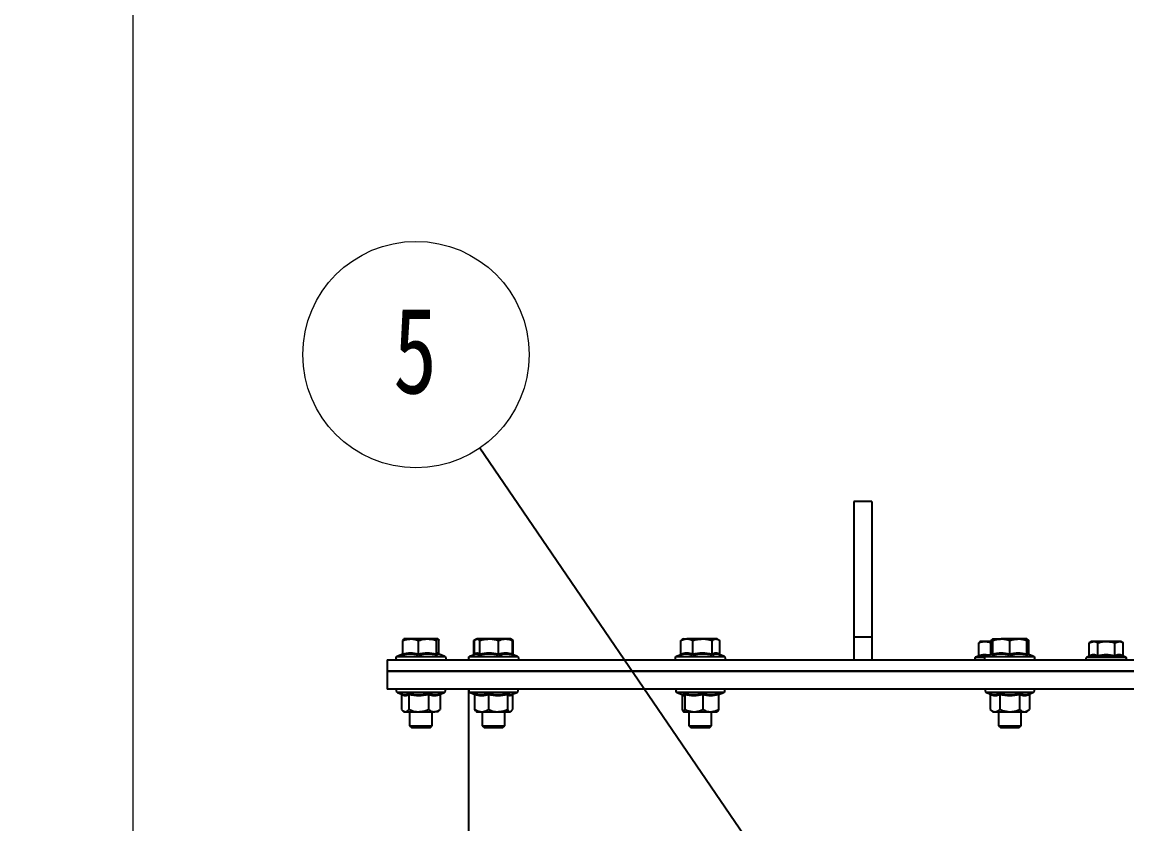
# Model space of a CAD drawing. Header units: millimetres. Extents: x 2 to 418, y 2 to 295.
# Drawn here: x 20.43 to 47.58, y 211.47 to 231.18 of the extents above; entities that cross this region are included whole.
import ezdxf

# ---------------------------------------------------------------- set-up
doc = ezdxf.new("R2010")
doc.units = ezdxf.units.MM
doc.styles.add('SLDTEXTSTYLE0', font='TXT', dxfattribs={"width": 0.75})
doc.dimstyles.new('SLDDIMSTYLE0', dxfattribs={"dimtxt": 2.116667, "dimasz": 1.5, "dimexe": 0, "dimexo": 0.0625, "dimgap": 0.529167, "dimtad": 1, "dimdec": 0, "dimlfac": 18, "dimrnd": 1e-09, "dimzin": 12, "dimdsep": 46, "dimtxsty": 'SLDTEXTSTYLE0', "dimsah": 1, "dimcen": 0.09, "dimadec": 0, "dimazin": 3, "dimtfac": 1, "dimtdec": 0, "dimtofl": 0, "dimtmove": 0, "dimatfit": 3, "dimfxl": 1, "dimfrac": 2, "dimtolj": 1, "dimtzin": 12, "dimarcsym": 0})
doc.dimstyles.new('SLDDIMSTYLE3', dxfattribs={"dimtxt": 0.18, "dimasz": 1, "dimexe": 0, "dimexo": 0.0625, "dimgap": 0, "dimtad": 0, "dimtih": 1, "dimtoh": 1, "dimdec": 0, "dimrnd": 1e-09, "dimzin": 0, "dimdsep": 46, "dimtxsty": 'Standard', "dimblk1": 'DOT', "dimblk2": 'DOT', "dimsah": 1, "dimcen": 0.09, "dimadec": 0, "dimazin": 0, "dimtfac": 1, "dimtdec": 0, "dimtofl": 0, "dimtmove": 0, "dimatfit": 3, "dimldrblk": 'DOT', "dimfxl": 1, "dimfrac": 2, "dimtolj": 1, "dimtzin": 0, "dimarcsym": 0})

# ---------------------------------------------------------------- blocks, each defined once
blk = doc.blocks.new('_D')
at = {"color": 7, "linetype": 'Continuous', "lineweight": 18, "transparency": 16777216}
for p, q in [((44.925, 262.726), (22.16, 262.726)), ((23.16, 117.148), (23.16, 262.726)), ((34.761, 117.148), (22.16, 117.148))]:
    blk.add_line(p, q, dxfattribs=at)
for points in [[(23.16, 262.726), (22.66, 261.226), (23.66, 261.226)], [(23.16, 117.148), (23.66, 118.648), (22.66, 118.648)]]:
    blk.add_solid(points, dxfattribs=at)
at = {"color": 7, "linetype": 'Continuous', "lineweight": 18, "transparency": 16777216, "insert": (20.431, 176.529), "char_height": 2.1167, "attachment_point": 1, "rotation": 90, "style": 'SLDTEXTSTYLE0'}
blk.add_mtext('2620', dxfattribs=at)
blk = doc.blocks.new('SW_NOTE_4')
at = {"color": 0, "linetype": 'Continuous', "lineweight": 0}
blk.add_circle((-1.569, 2.297), 2.782, dxfattribs=at)
at = {"color": 0, "linetype": 'Continuous', "lineweight": 0, "insert": (-1.59, 3.459), "char_height": 2.117, "attachment_point": 2, "style": 'SLDTEXTSTYLE0'}
blk.add_mtext('5', dxfattribs=at)
blk = doc.blocks.new('_DOT')
at = {"color": 0, "linetype": 'ByBlock', "lineweight": -2}
blk.add_line((-0.5, 0), (-1, 0), dxfattribs=at)
at = {"color": 0, "linetype": 'ByBlock', "const_width": 0.5}
blk.add_lwpolyline([(-0.25, 0, 1), (0.25, 0, 1)], format="xyb", close=True, dxfattribs=at)

msp = doc.modelspace()

# ---------------------------------------------------------------- linework, layer by layer
at = {"color": 7, "linetype": 'Continuous', "lineweight": 25}
for p, q in [((41.3164, 219.3925), (40.872, 219.3925)), ((40.872, 219.3925), (40.872, 216.0591)), ((41.3164, 219.3925), (41.3164, 216.0591)), ((29.7886, 215.6496), (29.7886, 215.9775)), ((29.9794, 216.0147), (29.8164, 216.0147)), ((30.3925, 216.0147), (29.9794, 216.0147)), ((30.1703, 215.6496), (30.1703, 215.9775)), ((30.6462, 216.0147), (30.3925, 216.0147)), ((30.6148, 215.6496), (30.6148, 215.9775)), ((30.6776, 215.6496), (30.6776, 215.9775)), ((31.5666, 215.9948), (31.5366, 215.9775)), ((31.5366, 215.9775), (31.5491, 215.9832)), ((31.5366, 215.6496), (31.5366, 215.9775)), ((31.5529, 215.6496), (31.5529, 215.9775)), ((31.601, 216.0147), (31.5859, 216.006)), ((31.601, 216.0147), (31.6152, 216.0147)), ((31.9098, 216.0147), (31.6152, 216.0147)), ((31.6774, 215.6496), (31.6774, 215.9775)), ((32.3123, 216.0147), (31.9098, 216.0147)), ((32.1422, 215.6496), (32.1422, 215.9775)), ((32.4343, 216.0147), (32.3123, 216.0147)), ((32.4494, 216.006), (32.4343, 216.0147)), ((32.4988, 215.9775), (32.4344, 216.0147)), ((32.4824, 215.6496), (32.4824, 215.9775)), ((32.4852, 215.982), (32.4988, 215.9775)), ((32.4988, 215.6496), (32.4988, 215.9775)), ((36.6497, 215.991), (36.6227, 215.9775)), ((36.6227, 215.6496), (36.6227, 215.9775)), ((36.6831, 216.0147), (36.6488, 215.9949)), ((36.6831, 216.0147), (36.7692, 216.0147)), ((37.1541, 216.0147), (36.7692, 216.0147)), ((36.9156, 215.6496), (36.9156, 215.9775)), ((37.4847, 216.0147), (37.1541, 216.0147)), ((37.3926, 215.6496), (37.3926, 215.9775)), ((37.5164, 216.0147), (37.4847, 216.0147)), ((37.5508, 215.9949), (37.5164, 216.0147)), ((37.5768, 215.6496), (37.5768, 215.9775)), ((41.3164, 216.0591), (40.872, 216.0591)), ((40.872, 216.0591), (40.872, 215.5036)), ((41.3164, 216.0591), (41.3164, 215.5036)), ((43.9704, 215.9398), (43.9414, 215.9213)), ((43.9414, 215.6112), (43.9414, 215.9213)), ((43.9831, 215.9536), (43.9676, 215.9446)), ((44.0888, 215.9536), (43.9831, 215.9536)), ((44.289, 215.9536), (44.0888, 215.9536)), ((44.2363, 215.9213), (44.289, 215.9298)), ((44.2363, 215.629), (44.2363, 215.9213)), ((44.2744, 215.9988), (44.241, 215.9775)), ((44.241, 215.9775), (44.289, 215.9905)), ((44.241, 215.9536), (44.241, 215.9775)), ((44.289, 216.0146), (44.2712, 216.0044)), ((44.289, 216.0147), (44.4973, 216.0147)), ((44.289, 215.6496), (44.289, 215.9775)), ((44.914, 216.0147), (44.4973, 216.0147)), ((44.7057, 215.6496), (44.7057, 215.9775)), ((45.1223, 216.0147), (44.914, 216.0147)), ((45.1223, 215.6496), (45.1223, 215.9775)), ((45.1403, 216.0044), (45.1224, 216.0147)), ((45.1705, 215.6496), (45.1705, 215.9775)), ((46.7167, 215.9536), (46.6609, 215.9213)), ((46.6609, 215.9213), (46.7651, 215.9536)), ((46.6609, 215.6112), (46.6609, 215.9213)), ((46.7651, 215.9536), (46.7167, 215.9536)), ((47.0778, 215.9536), (46.7651, 215.9536)), ((46.8694, 215.6112), (46.8694, 215.9213)), ((47.3906, 215.9536), (47.0778, 215.9536)), ((47.2863, 215.9213), (47.3906, 215.9536)), ((47.2863, 215.6112), (47.2863, 215.9213)), ((47.439, 215.9536), (47.3906, 215.9536)), ((47.4948, 215.9213), (47.439, 215.9536)), ((47.4948, 215.6112), (47.4948, 215.9213)), ((29.7859, 215.6371), (29.641, 215.5844)), ((30.8251, 215.5844), (30.6783, 215.6378)), ((31.5625, 215.6342), (31.4256, 215.5844)), ((32.6097, 215.5844), (32.491, 215.6276)), ((32.6097, 215.5844), (32.5259, 215.6149)), ((36.6053, 215.6199), (36.5077, 215.5844)), ((37.6918, 215.5844), (37.5757, 215.6266)), ((37.6918, 215.5844), (37.591, 215.6211)), ((44.2647, 215.6394), (44.1136, 215.5844)), ((45.1447, 215.6341), (45.1446, 215.6349)), ((45.2977, 215.5844), (45.1466, 215.6394)), ((45.2978, 215.5844), (45.1624, 215.6337)), ((29.3997, 215.5036), (29.3997, 215.2258)), ((29.3997, 215.5036), (77.9553, 215.5036)), ((43.9345, 215.5931), (43.8661, 215.5682)), ((46.6383, 215.5823), (46.5998, 215.5682)), ((47.5559, 215.5682), (47.5174, 215.5823)), ((29.3997, 215.2258), (29.3997, 214.7814)), ((29.3997, 215.2258), (77.9553, 215.2258)), ((77.9553, 215.2258), (29.3997, 215.2258)), ((77.9553, 214.7814), (29.3997, 214.7814)), ((29.6558, 214.698), (29.7571, 214.6611)), ((29.7561, 214.6382), (29.7561, 214.2814)), ((29.9402, 214.6382), (29.9402, 214.2814)), ((30.4172, 214.6382), (30.4172, 214.2814)), ((30.7101, 214.6382), (30.7101, 214.2814)), ((30.7275, 214.6679), (30.8104, 214.698)), ((31.3997, 214.7814), (31.3997, 211.0591)), ((31.4404, 214.698), (31.5443, 214.6602)), ((31.5529, 214.6382), (31.5529, 214.2814)), ((31.8931, 214.6382), (31.8931, 214.2814)), ((32.3579, 214.6382), (32.3579, 214.2814)), ((32.4728, 214.6536), (32.5949, 214.698)), ((32.4824, 214.6382), (32.4824, 214.2814)), ((36.5225, 214.698), (36.6545, 214.65)), ((36.6553, 214.6382), (36.6553, 214.2814)), ((36.7181, 214.6382), (36.7181, 214.2814)), ((37.1626, 214.6382), (37.1626, 214.2814)), ((37.5443, 214.6382), (37.5443, 214.2814)), ((37.5469, 214.6507), (37.677, 214.698)), ((44.1284, 214.698), (44.1975, 214.6729)), ((44.2245, 214.6382), (44.2245, 214.2814)), ((44.4651, 214.6382), (44.4651, 214.2814)), ((44.9462, 214.6382), (44.9462, 214.2814)), ((45.1868, 214.6382), (45.1868, 214.2814)), ((45.2139, 214.6729), (45.283, 214.698)), ((29.7821, 214.2554), (29.8164, 214.2258)), ((30.6497, 214.2258), (30.6841, 214.2554)), ((44.2245, 214.2814), (44.289, 214.2258)), ((45.1223, 214.2258), (45.1868, 214.2814)), ((29.8164, 214.2258), (29.8481, 214.2258)), ((29.8481, 214.2258), (30.1787, 214.2258)), ((29.9553, 214.2258), (29.9553, 213.8829)), ((30.1787, 214.2258), (30.5636, 214.2258)), ((30.5108, 213.8829), (30.5108, 214.2258)), ((30.6497, 214.2258), (30.5636, 214.2258)), ((31.5859, 214.2388), (31.601, 214.2258)), ((31.601, 214.2258), (31.723, 214.2258)), ((31.723, 214.2258), (32.1255, 214.2258)), ((31.7399, 214.2258), (31.7399, 213.8829)), ((32.1255, 214.2258), (32.4201, 214.2258)), ((32.2954, 213.8829), (32.2954, 214.2258)), ((32.4343, 214.2258), (32.4201, 214.2258)), ((32.4343, 214.2258), (32.4494, 214.2388)), ((36.6867, 214.2258), (36.9403, 214.2258)), ((36.822, 214.2258), (36.822, 213.8829)), ((36.9403, 214.2258), (37.3534, 214.2258)), ((37.3534, 214.2258), (37.5164, 214.2258)), ((37.3775, 213.8829), (37.3775, 214.2258)), ((44.289, 214.2258), (44.3448, 214.2258)), ((44.3448, 214.2258), (44.7057, 214.2258)), ((44.4279, 214.2258), (44.4279, 213.8829)), ((44.7057, 214.2258), (45.0665, 214.2258)), ((44.9834, 213.8829), (44.9834, 214.2258)), ((45.0665, 214.2258), (45.1223, 214.2258)), ((29.9553, 213.8829), (30.0013, 213.8369)), ((29.9553, 213.8829), (30.5108, 213.8829)), ((30.0013, 213.8369), (30.4648, 213.8369)), ((30.4648, 213.8369), (30.5108, 213.8829)), ((31.7399, 213.8829), (31.7859, 213.8369)), ((31.7399, 213.8829), (32.2954, 213.8829)), ((31.7859, 213.8369), (32.2494, 213.8369)), ((32.2494, 213.8369), (32.2954, 213.8829)), ((36.822, 213.8829), (36.868, 213.8369)), ((36.822, 213.8829), (37.3775, 213.8829)), ((36.868, 213.8369), (37.3315, 213.8369)), ((37.3315, 213.8369), (37.3775, 213.8829)), ((44.4279, 213.8829), (44.4739, 213.8369)), ((44.4279, 213.8829), (44.9834, 213.8829)), ((44.4739, 213.8369), (44.9374, 213.8369)), ((44.9374, 213.8369), (44.9834, 213.8829))]:
    msp.add_line(p, q, dxfattribs=at)
at = {"color": 8, "linetype": 'Continuous', "lineweight": 25}
for p, q in [((31.5366, 215.6496), (31.5529, 215.6527)), ((32.4824, 215.6526), (32.4988, 215.6496)), ((45.1229, 215.6661), (45.1705, 215.6496)), ((29.641, 215.5844), (30.8251, 215.5844)), ((31.4256, 215.5844), (32.6097, 215.5844)), ((36.5077, 215.5844), (37.6918, 215.5844)), ((43.8661, 215.5682), (44.0931, 215.5682)), ((43.9196, 215.5823), (43.9303, 215.5889)), ((44.1136, 215.5844), (45.2977, 215.5844)), ((45.2977, 215.5844), (45.2978, 215.5844)), ((46.5998, 215.5682), (47.5559, 215.5682)), ((30.8104, 214.698), (29.6558, 214.698)), ((32.5949, 214.698), (31.4404, 214.698)), ((37.677, 214.698), (36.5225, 214.698)), ((45.283, 214.698), (44.1284, 214.698))]:
    msp.add_line(p, q, dxfattribs=at)
at = {"color": 7, "linetype": 'Continuous', "lineweight": 25}
for centre, radius, start, end in [((44.2557, 215.6714), 0.0333, 286.19172, 352.05791), ((45.1557, 215.6714), 0.0333, 187.96812, 254.30405), ((29.6553, 215.5452), 0.0417, 110, 270), ((30.8108, 215.5452), 0.0417, 270, 70), ((31.4399, 215.5452), 0.0417, 110, 270), ((32.5954, 215.5452), 0.0417, 270, 70), ((36.522, 215.5452), 0.0417, 110, 270), ((37.6775, 215.5452), 0.0417, 270, 70), ((43.8775, 215.5369), 0.0333, 110, 270), ((44.1279, 215.5452), 0.0417, 110, 270), ((45.2834, 215.5452), 0.0417, 270, 70), ((45.2835, 215.5452), 0.0417, 270, 70), ((46.6112, 215.5369), 0.0333, 110, 270), ((47.5445, 215.5369), 0.0333, 270, 70), ((29.6705, 214.7384), 0.043, 90, 250), ((30.7957, 214.7384), 0.043, 290, 90), ((31.4551, 214.7384), 0.043, 90, 250), ((32.5802, 214.7384), 0.043, 290, 90), ((36.5372, 214.7384), 0.043, 90, 250), ((37.6623, 214.7384), 0.043, 290, 90), ((44.1431, 214.7384), 0.043, 90, 250), ((45.2683, 214.7384), 0.043, 290, 90)]:
    msp.add_arc(centre, radius, start, end, dxfattribs=at)
for points, knots in [([(29.7886, 215.9775), (29.8196, 215.9879), (29.8821, 216.0089), (29.9468, 216.0127), (29.9794, 216.0147)], [0, 0, 0, 0, 0.495458, 1, 1, 1, 1]), ([(29.82, 216.0147), (29.8192, 216.0146), (29.8086, 216.0141), (29.7982, 215.9951), (29.7886, 215.9775)], [0, 0, 0, 0, 0.0702211, 1, 1, 1, 1]), ([(29.9794, 216.0147), (29.9839, 216.0146), (30.0484, 216.0141), (30.1115, 215.9951), (30.1703, 215.9775)], [0, 0, 0, 0, 0.0702211, 1, 1, 1, 1]), ([(30.1703, 215.9775), (30.2255, 215.9925), (30.2988, 216.0123), (30.374, 216.0142), (30.3925, 216.0147)], [0, 0, 0, 0, 0.7536937, 1, 1, 1, 1]), ([(30.3925, 216.0147), (30.4505, 216.0102), (30.5258, 216.0044), (30.5982, 215.9825), (30.6148, 215.9775)], [0, 0, 0, 0, 0.7706379, 1, 1, 1, 1]), ([(30.6148, 215.9775), (30.6199, 215.9879), (30.6302, 216.0089), (30.6408, 216.0127), (30.6462, 216.0147)], [0, 0, 0, 0, 0.495458, 1, 1, 1, 1]), ([(30.6462, 216.0147), (30.6469, 216.0146), (30.6575, 216.0141), (30.6679, 215.9951), (30.6776, 215.9775)], [0, 0, 0, 0, 0.0702211, 1, 1, 1, 1]), ([(31.5529, 215.9775), (31.563, 215.9879), (31.5834, 216.0089), (31.6045, 216.0127), (31.6152, 216.0147)], [0, 0, 0, 0, 0.495458, 1, 1, 1, 1]), ([(31.6152, 216.0147), (31.6167, 216.0146), (31.6377, 216.0141), (31.6583, 215.9951), (31.6774, 215.9775)], [0, 0, 0, 0, 0.07022107, 1, 1, 1, 1]), ([(31.6774, 215.9775), (31.7152, 215.9879), (31.7913, 216.0089), (31.8701, 216.0127), (31.9098, 216.0147)], [0, 0, 0, 0, 0.495458, 1, 1, 1, 1]), ([(31.9098, 216.0147), (31.9153, 216.0146), (31.9938, 216.0141), (32.0707, 215.9951), (32.1422, 215.9775)], [0, 0, 0, 0, 0.0702211, 1, 1, 1, 1]), ([(32.1422, 215.9775), (32.1844, 215.9925), (32.2405, 216.0123), (32.2981, 216.0142), (32.3123, 216.0147)], [0, 0, 0, 0, 0.7536937, 1, 1, 1, 1]), ([(32.3123, 216.0147), (32.3567, 216.0102), (32.4143, 216.0044), (32.4697, 215.9825), (32.4824, 215.9775)], [0, 0, 0, 0, 0.7706379, 1, 1, 1, 1]), ([(32.4824, 215.9775), (32.4723, 215.9891), (32.4613, 216.0017), (32.45, 216.0051), (32.449, 216.0054)], [0, 0, 0, 0, 0.916236, 1, 1, 1, 1]), ([(36.6227, 215.9775), (36.6465, 215.9879), (36.6945, 216.0089), (36.7442, 216.0127), (36.7692, 216.0147)], [0, 0, 0, 0, 0.495458, 1, 1, 1, 1]), ([(36.7692, 216.0147), (36.7727, 216.0146), (36.8221, 216.0141), (36.8706, 215.9951), (36.9156, 215.9775)], [0, 0, 0, 0, 0.0702211, 1, 1, 1, 1]), ([(36.9156, 215.9775), (36.9544, 215.9879), (37.0325, 216.0089), (37.1134, 216.0127), (37.1541, 216.0147)], [0, 0, 0, 0, 0.495458, 1, 1, 1, 1]), ([(37.1541, 216.0147), (37.1598, 216.0146), (37.2403, 216.0141), (37.3193, 215.9951), (37.3926, 215.9775)], [0, 0, 0, 0, 0.0702211, 1, 1, 1, 1]), ([(37.3926, 215.9775), (37.4155, 215.9925), (37.4459, 216.0123), (37.477, 216.0142), (37.4847, 216.0147)], [0, 0, 0, 0, 0.7536937, 1, 1, 1, 1]), ([(37.4847, 216.0147), (37.5087, 216.0102), (37.5399, 216.0044), (37.5699, 215.9825), (37.5768, 215.9775)], [0, 0, 0, 0, 0.7706379, 1, 1, 1, 1]), ([(43.9414, 215.9213), (43.9783, 215.9344), (44.0269, 215.9516), (44.0768, 215.9532), (44.0888, 215.9536)], [0, 0, 0, 0, 0.7581486, 1, 1, 1, 1]), ([(44.0888, 215.9536), (44.1276, 215.9496), (44.1775, 215.9446), (44.2255, 215.9256), (44.2363, 215.9213)], [0, 0, 0, 0, 0.7762867, 1, 1, 1, 1]), ([(44.289, 215.9775), (44.3228, 215.9879), (44.3911, 216.0089), (44.4617, 216.0127), (44.4973, 216.0147)], [0, 0, 0, 0, 0.495458, 1, 1, 1, 1]), ([(44.289, 216.0147), (44.289, 216.0142), (44.289, 216.0123), (44.289, 215.9925), (44.289, 215.9775)], [0, 0, 0, 0, 0.2463063, 1, 1, 1, 1]), ([(44.4973, 216.0147), (44.5023, 216.0146), (44.5726, 216.0141), (44.6416, 215.9951), (44.7057, 215.9775)], [0, 0, 0, 0, 0.0702211, 1, 1, 1, 1]), ([(44.7057, 215.9775), (44.7395, 215.9879), (44.8078, 216.0089), (44.8784, 216.0127), (44.914, 216.0147)], [0, 0, 0, 0, 0.495458, 1, 1, 1, 1]), ([(44.914, 216.0147), (44.9189, 216.0146), (44.9893, 216.0141), (45.0582, 215.9951), (45.1223, 215.9775)], [0, 0, 0, 0, 0.0702211, 1, 1, 1, 1]), ([(45.1082, 216.0147), (45.1097, 216.0146), (45.1307, 216.0141), (45.1513, 215.9951), (45.1705, 215.9775)], [0, 0, 0, 0, 0.07022107, 1, 1, 1, 1]), ([(45.1223, 215.9775), (45.1223, 215.9925), (45.1223, 216.0123), (45.1223, 216.0142), (45.1223, 216.0147)], [0, 0, 0, 0, 0.7536937, 1, 1, 1, 1]), ([(46.7651, 215.9536), (46.7676, 215.9535), (46.8028, 215.9531), (46.8373, 215.9366), (46.8694, 215.9213)], [0, 0, 0, 0, 0.0702148, 1, 1, 1, 1]), ([(46.8694, 215.9213), (46.9215, 215.9344), (46.9902, 215.9516), (47.0608, 215.9532), (47.0778, 215.9536)], [0, 0, 0, 0, 0.75814858, 1, 1, 1, 1]), ([(47.0778, 215.9536), (47.1326, 215.9496), (47.2032, 215.9446), (47.2711, 215.9256), (47.2863, 215.9213)], [0, 0, 0, 0, 0.7762867, 1, 1, 1, 1]), ([(47.3906, 215.9536), (47.3931, 215.9535), (47.4283, 215.9531), (47.4628, 215.9366), (47.4948, 215.9213)], [0, 0, 0, 0, 0.0702148, 1, 1, 1, 1]), ([(29.7886, 215.6496), (29.7882, 215.6459), (29.7875, 215.6386), (29.782, 215.6285), (29.7741, 215.6203), (29.7672, 215.6164), (29.7636, 215.6149), (29.7635, 215.6149)], [0, 0, 0, 0, 0.23611253, 0.4712563, 0.73223051, 0.99387337, 1, 1, 1, 1]), ([(30.1667, 215.6149), (30.1495, 215.6187), (30.063, 215.6379), (29.9269, 215.6473), (29.8099, 215.6241), (29.7635, 215.6149)], [0, 0, 0, 0, 0.1305234, 0.6552334, 1, 1, 1, 1]), ([(29.7886, 215.6496), (29.8512, 215.6605), (29.9784, 215.6825), (30.1057, 215.6607), (30.1703, 215.6496)], [0, 0, 0, 0, 0.4922436, 1, 1, 1, 1]), ([(30.1667, 215.6149), (30.1667, 215.6149), (30.1673, 215.6164), (30.1682, 215.6203), (30.1693, 215.6285), (30.1701, 215.6386), (30.1702, 215.6459), (30.1703, 215.6496)], [0, 0, 0, 0, 0.0061266, 0.2677695, 0.5287437, 0.7638875, 1, 1, 1, 1]), ([(30.6363, 215.6149), (30.616, 215.6187), (30.514, 215.6379), (30.3549, 215.6473), (30.2202, 215.6241), (30.1667, 215.6149)], [0, 0, 0, 0, 0.1305234, 0.6552334, 1, 1, 1, 1]), ([(30.1703, 215.6496), (30.2432, 215.6605), (30.3913, 215.6825), (30.5395, 215.6607), (30.6148, 215.6496)], [0, 0, 0, 0, 0.4922436, 1, 1, 1, 1]), ([(30.6148, 215.6496), (30.6251, 215.6605), (30.646, 215.6825), (30.6669, 215.6607), (30.6776, 215.6496)], [0, 0, 0, 0, 0.4922436, 1, 1, 1, 1]), ([(30.6363, 215.6149), (30.6362, 215.6149), (30.6331, 215.6164), (30.6272, 215.6203), (30.6204, 215.6285), (30.6157, 215.6386), (30.6151, 215.6459), (30.6148, 215.6496)], [0, 0, 0, 0, 0.00612663, 0.26776949, 0.5287437, 0.76388747, 1, 1, 1, 1]), ([(30.6802, 215.6371), (30.6799, 215.6377), (30.6779, 215.6414), (30.6777, 215.6458), (30.6776, 215.6496)], [0, 0, 0, 0, 0.14761532, 1, 1, 1, 1]), ([(31.5366, 215.6496), (31.5362, 215.6459), (31.5354, 215.6386), (31.5294, 215.6285), (31.5209, 215.6203), (31.5135, 215.6164), (31.5096, 215.6149), (31.5095, 215.6149)], [0, 0, 0, 0, 0.2361125, 0.4712563, 0.7322305, 0.9938734, 1, 1, 1, 1]), ([(31.5529, 215.6496), (31.5525, 215.646), (31.5516, 215.6387), (31.548, 215.6311), (31.5448, 215.6281), (31.5443, 215.6276)], [0, 0, 0, 0, 0.4532285, 0.9045975, 1, 1, 1, 1]), ([(31.5529, 215.6496), (31.5733, 215.6605), (31.6148, 215.6825), (31.6564, 215.6607), (31.6774, 215.6496)], [0, 0, 0, 0, 0.4922436, 1, 1, 1, 1]), ([(31.5744, 215.6374), (31.574, 215.6375), (31.5704, 215.6382), (31.5665, 215.6353), (31.5631, 215.6326)], [0, 0, 0, 0, 0.10303162, 1, 1, 1, 1]), ([(31.6774, 215.6496), (31.6772, 215.6459), (31.6766, 215.6386), (31.6724, 215.6285), (31.6663, 215.6203), (31.6611, 215.6164), (31.6584, 215.6149), (31.6583, 215.6149)], [0, 0, 0, 0, 0.23611253, 0.4712563, 0.73223051, 0.99387337, 1, 1, 1, 1]), ([(32.1492, 215.6149), (32.1281, 215.6187), (32.0222, 215.6379), (31.8563, 215.6473), (31.7145, 215.6241), (31.6583, 215.6149)], [0, 0, 0, 0, 0.1305234, 0.6552334, 1, 1, 1, 1]), ([(31.6774, 215.6496), (31.7537, 215.6605), (31.9086, 215.6825), (32.0635, 215.6607), (32.1422, 215.6496)], [0, 0, 0, 0, 0.4922436, 1, 1, 1, 1]), ([(32.1422, 215.6496), (32.198, 215.6605), (32.3114, 215.6825), (32.4248, 215.6607), (32.4824, 215.6496)], [0, 0, 0, 0, 0.4922436, 1, 1, 1, 1]), ([(32.1492, 215.6149), (32.1492, 215.6149), (32.1482, 215.6164), (32.1462, 215.6203), (32.144, 215.6285), (32.1425, 215.6386), (32.1423, 215.6459), (32.1422, 215.6496)], [0, 0, 0, 0, 0.0061266, 0.2677695, 0.5287437, 0.7638875, 1, 1, 1, 1]), ([(32.5086, 215.6149), (32.4929, 215.6187), (32.4145, 215.6379), (32.2924, 215.6473), (32.1898, 215.6241), (32.1492, 215.6149)], [0, 0, 0, 0, 0.1305234, 0.6552334, 1, 1, 1, 1]), ([(32.5086, 215.6149), (32.5085, 215.6149), (32.5047, 215.6164), (32.4976, 215.6203), (32.4893, 215.6285), (32.4836, 215.6386), (32.4828, 215.6459), (32.4824, 215.6496)], [0, 0, 0, 0, 0.0061266, 0.2677695, 0.5287437, 0.7638875, 1, 1, 1, 1]), ([(32.5259, 215.6149), (32.5258, 215.6149), (32.5219, 215.6164), (32.5145, 215.6203), (32.5059, 215.6285), (32.5, 215.6386), (32.4992, 215.6459), (32.4988, 215.6496)], [0, 0, 0, 0, 0.0061266, 0.2677695, 0.5287437, 0.7638875, 1, 1, 1, 1]), ([(36.6227, 215.6496), (36.6223, 215.6459), (36.6215, 215.6386), (36.6157, 215.6285), (36.6072, 215.6203), (36.5999, 215.6164), (36.596, 215.6149), (36.5959, 215.6149)], [0, 0, 0, 0, 0.2361125, 0.4712563, 0.7322305, 0.9938734, 1, 1, 1, 1]), ([(36.9053, 215.6149), (36.8921, 215.6187), (36.8261, 215.6379), (36.7219, 215.6473), (36.6317, 215.6241), (36.5959, 215.6149)], [0, 0, 0, 0, 0.1305234, 0.6552334, 1, 1, 1, 1]), ([(36.6227, 215.6496), (36.6708, 215.6605), (36.7684, 215.6825), (36.8661, 215.6607), (36.9156, 215.6496)], [0, 0, 0, 0, 0.4922436, 1, 1, 1, 1]), ([(36.9156, 215.6496), (36.9155, 215.6459), (36.9152, 215.6386), (36.9129, 215.6285), (36.9096, 215.6203), (36.9068, 215.6164), (36.9053, 215.6149), (36.9053, 215.6149)], [0, 0, 0, 0, 0.2361125, 0.4712563, 0.7322305, 0.9938734, 1, 1, 1, 1]), ([(37.4091, 215.6149), (37.3874, 215.6187), (37.2783, 215.6379), (37.1077, 215.6473), (36.9628, 215.6241), (36.9053, 215.6149)], [0, 0, 0, 0, 0.1305234, 0.6552334, 1, 1, 1, 1]), ([(36.9156, 215.6496), (36.9939, 215.6605), (37.1529, 215.6825), (37.3119, 215.6607), (37.3926, 215.6496)], [0, 0, 0, 0, 0.49224355, 1, 1, 1, 1]), ([(37.3926, 215.6496), (37.4228, 215.6605), (37.4842, 215.6825), (37.5456, 215.6607), (37.5768, 215.6496)], [0, 0, 0, 0, 0.4922436, 1, 1, 1, 1]), ([(37.4091, 215.6149), (37.4091, 215.6149), (37.4067, 215.6164), (37.4022, 215.6203), (37.397, 215.6285), (37.3934, 215.6386), (37.3929, 215.6459), (37.3926, 215.6496)], [0, 0, 0, 0, 0.0061266, 0.2677695, 0.5287437, 0.7638875, 1, 1, 1, 1]), ([(37.5942, 215.6199), (37.5937, 215.6202), (37.5896, 215.6223), (37.5839, 215.6287), (37.5779, 215.6385), (37.5772, 215.6459), (37.5768, 215.6496)], [0, 0, 0, 0, 0.0485589, 0.387662, 0.6932016, 1, 1, 1, 1]), ([(43.9196, 215.5823), (43.9197, 215.5823), (43.9228, 215.5835), (43.9288, 215.5867), (43.9357, 215.5936), (43.9404, 215.602), (43.9411, 215.6081), (43.9414, 215.6112)], [0, 0, 0, 0, 0.0067129, 0.2676791, 0.5286892, 0.7638601, 1, 1, 1, 1]), ([(44.289, 215.6496), (44.2887, 215.6459), (44.288, 215.6386), (44.2828, 215.6285), (44.2754, 215.6203), (44.269, 215.6164), (44.2656, 215.6149), (44.2655, 215.6149)], [0, 0, 0, 0, 0.2361125, 0.4712563, 0.7322305, 0.9938734, 1, 1, 1, 1]), ([(44.7057, 215.6149), (44.6868, 215.6187), (44.5922, 215.6379), (44.4436, 215.6473), (44.3161, 215.6241), (44.2655, 215.6149)], [0, 0, 0, 0, 0.1305234, 0.6552334, 1, 1, 1, 1]), ([(44.289, 215.6496), (44.3574, 215.6605), (44.4962, 215.6825), (44.6351, 215.6607), (44.7057, 215.6496)], [0, 0, 0, 0, 0.4922436, 1, 1, 1, 1]), ([(44.7057, 215.6496), (44.774, 215.6605), (44.9129, 215.6825), (45.0518, 215.6607), (45.1223, 215.6496)], [0, 0, 0, 0, 0.4922436, 1, 1, 1, 1]), ([(44.7057, 215.6496), (44.7057, 215.6459), (44.7057, 215.6386), (44.7057, 215.6285), (44.7057, 215.6203), (44.7057, 215.6164), (44.7057, 215.6149), (44.7057, 215.6149)], [0, 0, 0, 0, 0.2361125, 0.4712563, 0.7322305, 0.9938734, 1, 1, 1, 1]), ([(45.1458, 215.6149), (45.1267, 215.6187), (45.0311, 215.6379), (44.8818, 215.6473), (44.7557, 215.6241), (44.7057, 215.6149)], [0, 0, 0, 0, 0.1305234, 0.6552334, 1, 1, 1, 1]), ([(45.1458, 215.6149), (45.1457, 215.6149), (45.1423, 215.6164), (45.1359, 215.6203), (45.1285, 215.6285), (45.1234, 215.6386), (45.1227, 215.6459), (45.1223, 215.6496)], [0, 0, 0, 0, 0.00612663, 0.26776949, 0.5287437, 0.76388747, 1, 1, 1, 1]), ([(45.1705, 215.6496), (45.1709, 215.646), (45.1718, 215.6387), (45.1755, 215.6311), (45.1786, 215.6281), (45.1792, 215.6275)], [0, 0, 0, 0, 0.4518893, 0.9019244, 1, 1, 1, 1]), ([(46.6609, 215.6112), (46.6605, 215.6081), (46.6599, 215.602), (46.6549, 215.5936), (46.6478, 215.5867), (46.6416, 215.5835), (46.6384, 215.5823), (46.6383, 215.5823)], [0, 0, 0, 0, 0.2361399, 0.4713108, 0.7323209, 0.9932871, 1, 1, 1, 1]), ([(46.8581, 215.5823), (46.8491, 215.5854), (46.8041, 215.6014), (46.7303, 215.6106), (46.6656, 215.5907), (46.6383, 215.5823)], [0, 0, 0, 0, 0.1257521, 0.6310579, 1, 1, 1, 1]), ([(46.6609, 215.6112), (46.6951, 215.6206), (46.7646, 215.6398), (46.8341, 215.6208), (46.8694, 215.6112)], [0, 0, 0, 0, 0.4922071, 1, 1, 1, 1]), ([(46.8581, 215.5823), (46.8581, 215.5823), (46.8597, 215.5835), (46.8628, 215.5867), (46.8664, 215.5936), (46.8689, 215.602), (46.8692, 215.6081), (46.8694, 215.6112)], [0, 0, 0, 0, 0.0067129, 0.2676791, 0.5286892, 0.7638601, 1, 1, 1, 1]), ([(47.2976, 215.5823), (47.2794, 215.5854), (47.1879, 215.6014), (47.0393, 215.6106), (46.9118, 215.5907), (46.8581, 215.5823)], [0, 0, 0, 0, 0.1257521, 0.6310579, 1, 1, 1, 1]), ([(46.8694, 215.6112), (46.9378, 215.6206), (47.0767, 215.6398), (47.2157, 215.6208), (47.2863, 215.6112)], [0, 0, 0, 0, 0.4922071, 1, 1, 1, 1]), ([(47.2863, 215.6112), (47.3205, 215.6206), (47.39, 215.6398), (47.4595, 215.6208), (47.4948, 215.6112)], [0, 0, 0, 0, 0.4922071, 1, 1, 1, 1]), ([(47.2976, 215.5823), (47.2976, 215.5823), (47.296, 215.5835), (47.2929, 215.5867), (47.2893, 215.5936), (47.2868, 215.602), (47.2865, 215.6081), (47.2863, 215.6112)], [0, 0, 0, 0, 0.0067129, 0.2676791, 0.5286892, 0.7638601, 1, 1, 1, 1]), ([(47.5174, 215.5823), (47.5081, 215.5854), (47.4616, 215.6014), (47.3868, 215.6106), (47.3241, 215.5907), (47.2976, 215.5823)], [0, 0, 0, 0, 0.1257521, 0.6310579, 1, 1, 1, 1]), ([(47.5174, 215.5823), (47.5173, 215.5823), (47.5141, 215.5835), (47.5079, 215.5867), (47.5008, 215.5936), (47.4958, 215.602), (47.4952, 215.6081), (47.4948, 215.6112)], [0, 0, 0, 0, 0.0067129, 0.2676791, 0.5286892, 0.7638601, 1, 1, 1, 1]), ([(29.7386, 214.6679), (29.7391, 214.6676), (29.7432, 214.6655), (29.7489, 214.6591), (29.7549, 214.6492), (29.7557, 214.6419), (29.7561, 214.6382)], [0, 0, 0, 0, 0.0485589, 0.387662, 0.6932016, 1, 1, 1, 1]), ([(29.9402, 214.6382), (29.91, 214.6273), (29.8486, 214.6053), (29.7872, 214.6271), (29.7561, 214.6382)], [0, 0, 0, 0, 0.4922436, 1, 1, 1, 1]), ([(29.9237, 214.6729), (29.9454, 214.6691), (30.0545, 214.6499), (30.2251, 214.6405), (30.3701, 214.6637), (30.4276, 214.6729)], [0, 0, 0, 0, 0.1305234, 0.6552334, 1, 1, 1, 1]), ([(29.9237, 214.6729), (29.9237, 214.6728), (29.9261, 214.6714), (29.9306, 214.6675), (29.9358, 214.6593), (29.9394, 214.6492), (29.9399, 214.6418), (29.9402, 214.6382)], [0, 0, 0, 0, 0.0061266, 0.2677695, 0.5287437, 0.7638875, 1, 1, 1, 1]), ([(30.4172, 214.6382), (30.3389, 214.6273), (30.18, 214.6053), (30.0209, 214.6271), (29.9402, 214.6382)], [0, 0, 0, 0, 0.4922436, 1, 1, 1, 1]), ([(30.4276, 214.6729), (30.4275, 214.6728), (30.426, 214.6714), (30.4232, 214.6675), (30.4199, 214.6593), (30.4176, 214.6492), (30.4173, 214.6418), (30.4172, 214.6382)], [0, 0, 0, 0, 0.00612663, 0.26776949, 0.5287437, 0.76388747, 1, 1, 1, 1]), ([(30.7101, 214.6382), (30.662, 214.6273), (30.5644, 214.6053), (30.4668, 214.6271), (30.4172, 214.6382)], [0, 0, 0, 0, 0.4922436, 1, 1, 1, 1]), ([(30.4276, 214.6729), (30.4407, 214.6691), (30.5068, 214.6499), (30.6109, 214.6405), (30.7012, 214.6637), (30.7369, 214.6729)], [0, 0, 0, 0, 0.1305234, 0.6552334, 1, 1, 1, 1]), ([(30.7101, 214.6382), (30.7105, 214.6418), (30.7113, 214.6492), (30.7172, 214.6593), (30.7256, 214.6675), (30.733, 214.6714), (30.7368, 214.6728), (30.7369, 214.6729)], [0, 0, 0, 0, 0.2361125, 0.4712563, 0.7322305, 0.9938734, 1, 1, 1, 1]), ([(31.5268, 214.6729), (31.5424, 214.6691), (31.6208, 214.6499), (31.7429, 214.6405), (31.8455, 214.6637), (31.8861, 214.6729)], [0, 0, 0, 0, 0.1305234, 0.6552334, 1, 1, 1, 1]), ([(31.5268, 214.6729), (31.5268, 214.6728), (31.5306, 214.6714), (31.5378, 214.6675), (31.546, 214.6593), (31.5518, 214.6492), (31.5525, 214.6418), (31.5529, 214.6382)], [0, 0, 0, 0, 0.0061266, 0.2677695, 0.5287437, 0.7638875, 1, 1, 1, 1]), ([(31.8931, 214.6382), (31.8373, 214.6273), (31.7239, 214.6053), (31.6105, 214.6271), (31.5529, 214.6382)], [0, 0, 0, 0, 0.4922436, 1, 1, 1, 1]), ([(31.8861, 214.6729), (31.9072, 214.6691), (32.0131, 214.6499), (32.179, 214.6405), (32.3208, 214.6637), (32.377, 214.6729)], [0, 0, 0, 0, 0.1305234, 0.6552334, 1, 1, 1, 1]), ([(31.8861, 214.6729), (31.8861, 214.6728), (31.8872, 214.6714), (31.8891, 214.6675), (31.8913, 214.6593), (31.8928, 214.6492), (31.893, 214.6418), (31.8931, 214.6382)], [0, 0, 0, 0, 0.0061266, 0.2677695, 0.5287437, 0.7638875, 1, 1, 1, 1]), ([(32.3579, 214.6382), (32.2816, 214.6273), (32.1267, 214.6053), (31.9718, 214.6271), (31.8931, 214.6382)], [0, 0, 0, 0, 0.4922436, 1, 1, 1, 1]), ([(32.377, 214.6729), (32.377, 214.6728), (32.3742, 214.6714), (32.369, 214.6675), (32.3629, 214.6593), (32.3587, 214.6492), (32.3581, 214.6418), (32.3579, 214.6382)], [0, 0, 0, 0, 0.0061266, 0.2677695, 0.5287437, 0.7638875, 1, 1, 1, 1]), ([(32.4824, 214.6382), (32.462, 214.6273), (32.4205, 214.6053), (32.3789, 214.6271), (32.3579, 214.6382)], [0, 0, 0, 0, 0.4922436, 1, 1, 1, 1]), ([(32.4613, 214.6503), (32.4616, 214.6503), (32.4651, 214.6496), (32.4688, 214.6525), (32.4722, 214.6552)], [0, 0, 0, 0, 0.0665476, 1, 1, 1, 1]), ([(32.4824, 214.6382), (32.4828, 214.6418), (32.4837, 214.6491), (32.4873, 214.6567), (32.4905, 214.6597), (32.491, 214.6602)], [0, 0, 0, 0, 0.4532285, 0.9045975, 1, 1, 1, 1]), ([(36.6553, 214.6382), (36.6551, 214.6419), (36.6549, 214.6464), (36.6529, 214.6501), (36.6526, 214.6507)], [0, 0, 0, 0, 0.8523847, 1, 1, 1, 1]), ([(36.7181, 214.6382), (36.7077, 214.6273), (36.6868, 214.6053), (36.6659, 214.6271), (36.6553, 214.6382)], [0, 0, 0, 0, 0.4922436, 1, 1, 1, 1]), ([(36.6966, 214.6729), (36.7169, 214.6691), (36.8188, 214.6499), (36.9779, 214.6405), (37.1127, 214.6637), (37.1661, 214.6729)], [0, 0, 0, 0, 0.1305234, 0.6552334, 1, 1, 1, 1]), ([(36.6966, 214.6729), (36.6966, 214.6728), (36.6997, 214.6714), (36.7056, 214.6675), (36.7124, 214.6593), (36.7171, 214.6492), (36.7177, 214.6418), (36.7181, 214.6382)], [0, 0, 0, 0, 0.00612663, 0.26776949, 0.5287437, 0.76388747, 1, 1, 1, 1]), ([(37.1626, 214.6382), (37.0896, 214.6273), (36.9415, 214.6053), (36.7933, 214.6271), (36.7181, 214.6382)], [0, 0, 0, 0, 0.4922436, 1, 1, 1, 1]), ([(37.1661, 214.6729), (37.1661, 214.6728), (37.1656, 214.6714), (37.1646, 214.6675), (37.1635, 214.6593), (37.1627, 214.6492), (37.1626, 214.6418), (37.1626, 214.6382)], [0, 0, 0, 0, 0.0061266, 0.2677695, 0.5287437, 0.7638875, 1, 1, 1, 1]), ([(37.5443, 214.6382), (37.4816, 214.6273), (37.3544, 214.6053), (37.2272, 214.6271), (37.1626, 214.6382)], [0, 0, 0, 0, 0.4922436, 1, 1, 1, 1]), ([(37.1661, 214.6729), (37.1833, 214.6691), (37.2699, 214.6499), (37.4059, 214.6405), (37.5229, 214.6637), (37.5693, 214.6729)], [0, 0, 0, 0, 0.1305234, 0.6552334, 1, 1, 1, 1]), ([(37.5693, 214.6729), (37.5692, 214.6728), (37.5656, 214.6714), (37.5588, 214.6675), (37.5508, 214.6593), (37.5454, 214.6492), (37.5446, 214.6418), (37.5443, 214.6382)], [0, 0, 0, 0, 0.00612663, 0.26776949, 0.5287437, 0.76388747, 1, 1, 1, 1]), ([(44.1975, 214.6729), (44.2086, 214.6691), (44.2644, 214.6499), (44.351, 214.6405), (44.423, 214.6637), (44.4516, 214.6729)], [0, 0, 0, 0, 0.1305234, 0.6552334, 1, 1, 1, 1]), ([(44.2245, 214.6382), (44.2241, 214.6418), (44.2233, 214.6492), (44.2174, 214.6593), (44.2088, 214.6675), (44.2015, 214.6714), (44.1975, 214.6728), (44.1975, 214.6729)], [0, 0, 0, 0, 0.2361125, 0.4712563, 0.7322305, 0.9938734, 1, 1, 1, 1]), ([(44.4651, 214.6382), (44.4256, 214.6273), (44.3455, 214.6053), (44.2653, 214.6271), (44.2245, 214.6382)], [0, 0, 0, 0, 0.4922436, 1, 1, 1, 1]), ([(44.4516, 214.6729), (44.4734, 214.6691), (44.5833, 214.6499), (44.7553, 214.6405), (44.9017, 214.6637), (44.9598, 214.6729)], [0, 0, 0, 0, 0.13052335, 0.6552334, 1, 1, 1, 1]), ([(44.4516, 214.6729), (44.4516, 214.6728), (44.4536, 214.6714), (44.4573, 214.6675), (44.4615, 214.6593), (44.4645, 214.6492), (44.4649, 214.6418), (44.4651, 214.6382)], [0, 0, 0, 0, 0.00612663, 0.26776949, 0.5287437, 0.76388747, 1, 1, 1, 1]), ([(44.9462, 214.6382), (44.8673, 214.6273), (44.707, 214.6053), (44.5466, 214.6271), (44.4651, 214.6382)], [0, 0, 0, 0, 0.4922436, 1, 1, 1, 1]), ([(44.9598, 214.6729), (44.9597, 214.6728), (44.9578, 214.6714), (44.9541, 214.6675), (44.9498, 214.6593), (44.9468, 214.6492), (44.9464, 214.6418), (44.9462, 214.6382)], [0, 0, 0, 0, 0.0061266, 0.2677695, 0.5287437, 0.7638875, 1, 1, 1, 1]), ([(45.1868, 214.6382), (45.1473, 214.6273), (45.0672, 214.6053), (44.987, 214.6271), (44.9462, 214.6382)], [0, 0, 0, 0, 0.4922436, 1, 1, 1, 1]), ([(44.9598, 214.6729), (44.9705, 214.6691), (45.0246, 214.6499), (45.11, 214.6405), (45.1844, 214.6637), (45.2139, 214.6729)], [0, 0, 0, 0, 0.1305234, 0.6552334, 1, 1, 1, 1]), ([(45.2139, 214.6729), (45.2138, 214.6728), (45.2099, 214.6714), (45.2025, 214.6675), (45.1939, 214.6593), (45.188, 214.6492), (45.1872, 214.6418), (45.1868, 214.6382)], [0, 0, 0, 0, 0.0061266, 0.2677695, 0.5287437, 0.7638875, 1, 1, 1, 1]), ([(29.7561, 214.2814), (29.7638, 214.2729), (29.7931, 214.241), (29.8248, 214.2322), (29.8481, 214.2258)], [0, 0, 0, 0, 0.2661302, 1, 1, 1, 1]), ([(29.8481, 214.2258), (29.8502, 214.2259), (29.876, 214.2266), (29.9075, 214.246), (29.9348, 214.2755), (29.9402, 214.2814)], [0, 0, 0, 0, 0.0666948, 0.8140978, 1, 1, 1, 1]), ([(29.9402, 214.2814), (29.9773, 214.2668), (30.0528, 214.237), (30.1353, 214.2259), (30.1776, 214.2258), (30.1787, 214.2258)], [0, 0, 0, 0, 0.4843396, 0.986324, 1, 1, 1, 1]), ([(30.1787, 214.2258), (30.2121, 214.2279), (30.28, 214.2322), (30.3591, 214.2571), (30.4041, 214.2759), (30.4172, 214.2814)], [0, 0, 0, 0, 0.4062935, 0.8272725, 1, 1, 1, 1]), ([(30.4172, 214.2814), (30.44, 214.2668), (30.4863, 214.237), (30.537, 214.2259), (30.5629, 214.2258), (30.5636, 214.2258)], [0, 0, 0, 0, 0.4843396, 0.986324, 1, 1, 1, 1]), ([(30.5636, 214.2258), (30.5841, 214.2279), (30.6259, 214.2322), (30.6744, 214.2571), (30.702, 214.2759), (30.7101, 214.2814)], [0, 0, 0, 0, 0.4062935, 0.8272725, 1, 1, 1, 1]), ([(30.6832, 214.2584), (30.6867, 214.2601), (30.6961, 214.2644), (30.7047, 214.2748), (30.7101, 214.2814)], [0, 0, 0, 0, 0.3791024, 1, 1, 1, 1]), ([(31.5529, 214.2814), (31.5673, 214.2729), (31.6214, 214.241), (31.68, 214.2322), (31.723, 214.2258)], [0, 0, 0, 0, 0.2661302, 1, 1, 1, 1]), ([(31.5863, 214.2393), (31.5785, 214.247), (31.5671, 214.2582), (31.5563, 214.2758), (31.5529, 214.2814)], [0, 0, 0, 0, 0.6840237, 1, 1, 1, 1]), ([(31.723, 214.2258), (31.7269, 214.2259), (31.7745, 214.2266), (31.8328, 214.246), (31.8831, 214.2755), (31.8931, 214.2814)], [0, 0, 0, 0, 0.0666948, 0.8140978, 1, 1, 1, 1]), ([(31.8931, 214.2814), (31.9293, 214.2668), (32.0028, 214.237), (32.0832, 214.2259), (32.1244, 214.2258), (32.1255, 214.2258)], [0, 0, 0, 0, 0.4843396, 0.986324, 1, 1, 1, 1]), ([(32.1255, 214.2258), (32.158, 214.2279), (32.2242, 214.2322), (32.3012, 214.2571), (32.3451, 214.2759), (32.3579, 214.2814)], [0, 0, 0, 0, 0.4062935, 0.8272725, 1, 1, 1, 1]), ([(32.3579, 214.2814), (32.3675, 214.2668), (32.3873, 214.237), (32.4088, 214.2259), (32.4198, 214.2258), (32.4201, 214.2258)], [0, 0, 0, 0, 0.4843396, 0.986324, 1, 1, 1, 1]), ([(32.4201, 214.2258), (32.4288, 214.2279), (32.4466, 214.2322), (32.4672, 214.2571), (32.479, 214.2759), (32.4824, 214.2814)], [0, 0, 0, 0, 0.4062935, 0.8272725, 1, 1, 1, 1]), ([(36.6553, 214.2814), (36.6601, 214.2668), (36.6701, 214.237), (36.6809, 214.2259), (36.6865, 214.2258), (36.6867, 214.2258)], [0, 0, 0, 0, 0.48433965, 0.98632395, 1, 1, 1, 1]), ([(36.6867, 214.2258), (36.691, 214.2279), (36.7, 214.2322), (36.7104, 214.2571), (36.7163, 214.2759), (36.7181, 214.2814)], [0, 0, 0, 0, 0.4062935, 0.8272725, 1, 1, 1, 1]), ([(36.7181, 214.2814), (36.7369, 214.2729), (36.8075, 214.241), (36.8841, 214.2322), (36.9403, 214.2258)], [0, 0, 0, 0, 0.2661302, 1, 1, 1, 1]), ([(36.9403, 214.2258), (36.9454, 214.2259), (37.0075, 214.2266), (37.0837, 214.246), (37.1495, 214.2755), (37.1626, 214.2814)], [0, 0, 0, 0, 0.0666948, 0.8140978, 1, 1, 1, 1]), ([(37.1626, 214.2814), (37.1922, 214.2668), (37.2527, 214.237), (37.3187, 214.2259), (37.3525, 214.2258), (37.3534, 214.2258)], [0, 0, 0, 0, 0.4843396, 0.986324, 1, 1, 1, 1]), ([(37.3534, 214.2258), (37.3801, 214.2279), (37.4345, 214.2322), (37.4978, 214.2571), (37.5338, 214.2759), (37.5443, 214.2814)], [0, 0, 0, 0, 0.4062935, 0.8272725, 1, 1, 1, 1]), ([(37.5443, 214.2814), (37.5394, 214.2668), (37.5294, 214.237), (37.5186, 214.2259), (37.513, 214.2258), (37.5129, 214.2258)], [0, 0, 0, 0, 0.48433965, 0.98632395, 1, 1, 1, 1]), ([(44.2245, 214.2814), (44.2432, 214.2668), (44.2813, 214.237), (44.3229, 214.2259), (44.3443, 214.2258), (44.3448, 214.2258)], [0, 0, 0, 0, 0.48433965, 0.98632395, 1, 1, 1, 1]), ([(44.3448, 214.2258), (44.3617, 214.2279), (44.3959, 214.2322), (44.4358, 214.2571), (44.4585, 214.2759), (44.4651, 214.2814)], [0, 0, 0, 0, 0.40629346, 0.82727247, 1, 1, 1, 1]), ([(44.4651, 214.2814), (44.4855, 214.2729), (44.5619, 214.241), (44.6448, 214.2322), (44.7057, 214.2258)], [0, 0, 0, 0, 0.2661302, 1, 1, 1, 1]), ([(44.7057, 214.2258), (44.7112, 214.2259), (44.7784, 214.2266), (44.8609, 214.246), (44.9321, 214.2755), (44.9462, 214.2814)], [0, 0, 0, 0, 0.0666948, 0.8140978, 1, 1, 1, 1]), ([(44.9462, 214.2814), (44.9649, 214.2668), (45.003, 214.237), (45.0446, 214.2259), (45.0659, 214.2258), (45.0665, 214.2258)], [0, 0, 0, 0, 0.4843396, 0.986324, 1, 1, 1, 1]), ([(45.0665, 214.2258), (45.0833, 214.2279), (45.1176, 214.2322), (45.1575, 214.2571), (45.1802, 214.2759), (45.1868, 214.2814)], [0, 0, 0, 0, 0.4062935, 0.8272725, 1, 1, 1, 1])]:
    msp.add_open_spline(points, degree=3, knots=knots, dxfattribs=at)
at = {"color": 8, "linetype": 'Continuous', "lineweight": 25}
for points, knots in [([(29.7635, 215.6149), (29.7666, 215.619), (29.7757, 215.6311), (29.7844, 215.6314), (29.7901, 215.6316)], [0, 0, 0, 0, 0.3379643, 1, 1, 1, 1]), ([(30.676, 215.6316), (30.6698, 215.6353), (30.6556, 215.6438), (30.6432, 215.6253), (30.6363, 215.6149)], [0, 0, 0, 0, 0.4383038, 1, 1, 1, 1]), ([(31.6583, 215.6149), (31.6528, 215.6188), (31.6258, 215.6382), (31.5972, 215.6377), (31.5744, 215.6374)], [0, 0, 0, 0, 0.2018656, 1, 1, 1, 1]), ([(37.5755, 215.6261), (37.5416, 215.6344), (37.4849, 215.6484), (37.4309, 215.6245), (37.4091, 215.6149)], [0, 0, 0, 0, 0.5978359, 1, 1, 1, 1]), ([(44.1425, 215.5949), (44.1066, 215.5996), (44.0325, 215.6093), (43.958, 215.5914), (43.9196, 215.5823)], [0, 0, 0, 0, 0.484045, 1, 1, 1, 1]), ([(43.9414, 215.6112), (43.9898, 215.6211), (44.0759, 215.6386), (44.1621, 215.6228), (44.2, 215.6158)], [0, 0, 0, 0, 0.56131079, 1, 1, 1, 1]), ([(44.2655, 215.6149), (44.2658, 215.6189), (44.2666, 215.6342), (44.2666, 215.6341), (44.2667, 215.6341)], [0, 0, 0, 0, 0.2610501, 1, 1, 1, 1]), ([(45.1446, 215.6349), (45.1445, 215.6363), (45.1442, 215.6414), (45.1451, 215.6262), (45.1458, 215.6149)], [0, 0, 0, 0, 0.2556522, 1, 1, 1, 1]), ([(29.7573, 214.6617), (29.7912, 214.6533), (29.848, 214.6394), (29.902, 214.6633), (29.9237, 214.6729)], [0, 0, 0, 0, 0.5978359, 1, 1, 1, 1]), ([(32.377, 214.6729), (32.3825, 214.669), (32.4096, 214.6495), (32.4384, 214.65), (32.4613, 214.6503)], [0, 0, 0, 0, 0.2008465, 1, 1, 1, 1]), ([(36.6568, 214.6562), (36.663, 214.6525), (36.6772, 214.644), (36.6896, 214.6625), (36.6966, 214.6729)], [0, 0, 0, 0, 0.43830377, 1, 1, 1, 1]), ([(37.5693, 214.6729), (37.5662, 214.6688), (37.5571, 214.6567), (37.5484, 214.6564), (37.5427, 214.6562)], [0, 0, 0, 0, 0.3379643, 1, 1, 1, 1])]:
    msp.add_open_spline(points, degree=3, knots=knots, dxfattribs=at)

# ---------------------------------------------------------------- block references
at = {"color": 7, "linetype": 'Continuous', "lineweight": 0}
msp.add_blockref('SW_NOTE_4', (31.6814, 220.7067), dxfattribs=at)

# ---------------------------------------------------------------- dimensions: what is measured, and where the dimension line sits
at = {"color": 7, "linetype": 'Continuous', "lineweight": 18}
dim = msp.add_linear_dim(base=(23.1598, 262.7258), p1=(35.7608, 117.148), p2=(45.9247, 262.7258), angle=90, dimstyle='SLDDIMSTYLE0', dxfattribs=at)
dim.commit()
dim.dimension.update_dxf_attribs({"geometry": '_D', "text_midpoint": (23.1598, 179.6569), "dimtype": 160})

# ---------------------------------------------------------------- leaders
at = {"color": 7, "linetype": 'Continuous', "lineweight": 0}
msp.add_leader([(39.8034, 208.8105), (31.6814, 220.7067)], dimstyle='SLDDIMSTYLE3', dxfattribs=at)

doc.saveas('drawing.dxf')
